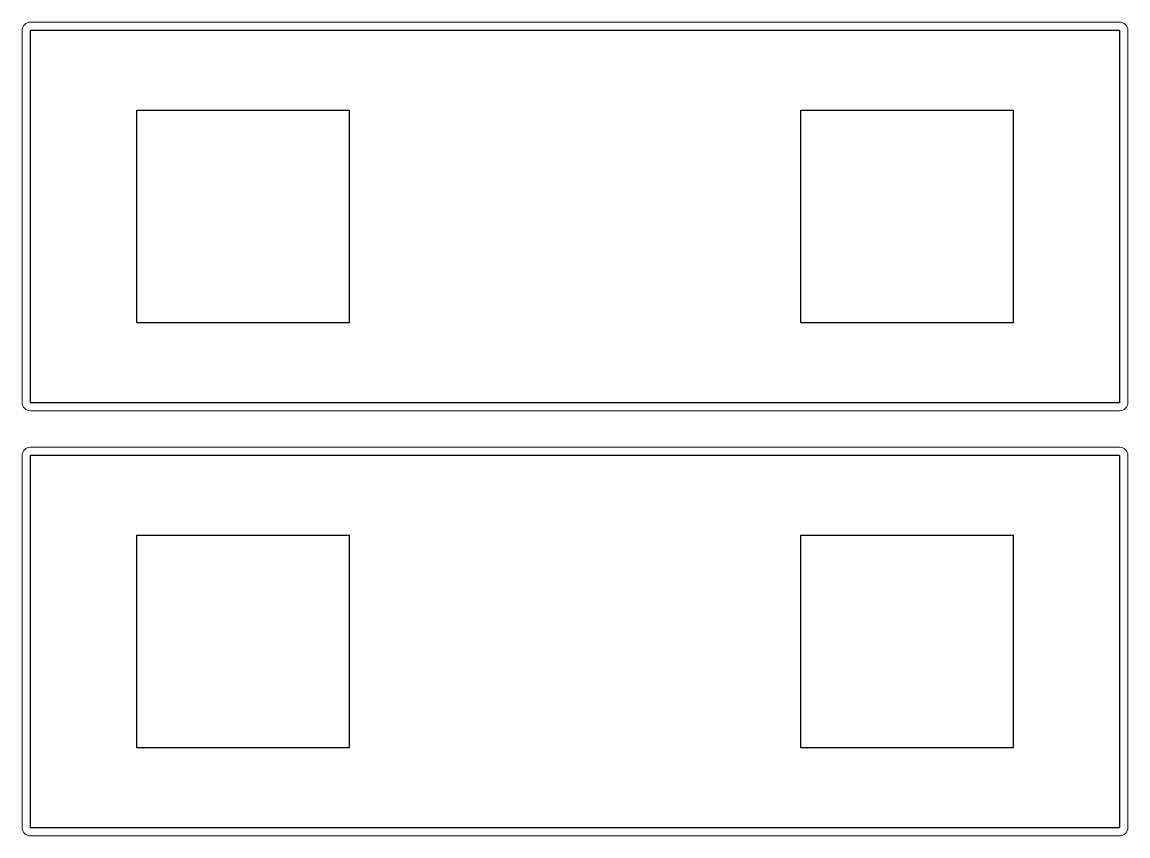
# Model space of a CAD drawing. Header units: millimetres. Extents: x 7 to 423, y 7 to 313.
import ezdxf

# ---------------------------------------------------------------- set-up
doc = ezdxf.new("R2010")
doc.units = ezdxf.units.MM
doc.header["$LTSCALE"] = 10
doc.layers.get('0').update_dxf_attribs({"linetype": 'CONTINUOUS'})

msp = doc.modelspace()

# ---------------------------------------------------------------- linework, layer by layer
at = {"linetype": 'CONTINUOUS', "lineweight": 5}
for p, q in [((420, 313.14), (10, 313.14)), ((6.86, 310), (6.86, 170)), ((423.14, 170), (423.14, 310)), ((10, 166.86), (420, 166.86)), ((6.86, 150), (6.86, 10)), ((420, 153.14), (10, 153.14)), ((423.14, 10), (423.14, 150)), ((10, 6.86), (420, 6.86))]:
    msp.add_line(p, q, dxfattribs=at)
at = {"linetype": 'CONTINUOUS'}
for p, q in [((10, 170), (10, 310)), ((420, 310), (10, 310)), ((420, 310), (420, 170)), ((10, 170), (420, 170)), ((10, 10), (10, 150)), ((420, 150), (10, 150)), ((420, 150), (420, 10)), ((10, 10), (420, 10))]:
    msp.add_line(p, q, dxfattribs=at)
for points in [[(50, 200), (50, 280), (130, 280), (130, 200), (50, 200)], [(300, 200), (300, 280), (380, 280), (380, 200), (300, 200)], [(50, 40), (50, 120), (130, 120), (130, 40), (50, 40)], [(300, 40), (300, 120), (380, 120), (380, 40), (300, 40)]]:
    msp.add_lwpolyline(points, close=True, dxfattribs=at)
at = {"linetype": 'CONTINUOUS', "lineweight": 5}
for centre, start, end in [((10, 310), 90, 180), ((420, 310), 0, 90), ((10, 170), 180, 270), ((420, 170), 270, 0), ((10, 150), 90, 180), ((420, 150), 0, 90), ((10, 10), 180, 270), ((420, 10), 270, 0)]:
    msp.add_arc(centre, 3.14, start, end, dxfattribs=at)

doc.saveas('drawing.dxf')
